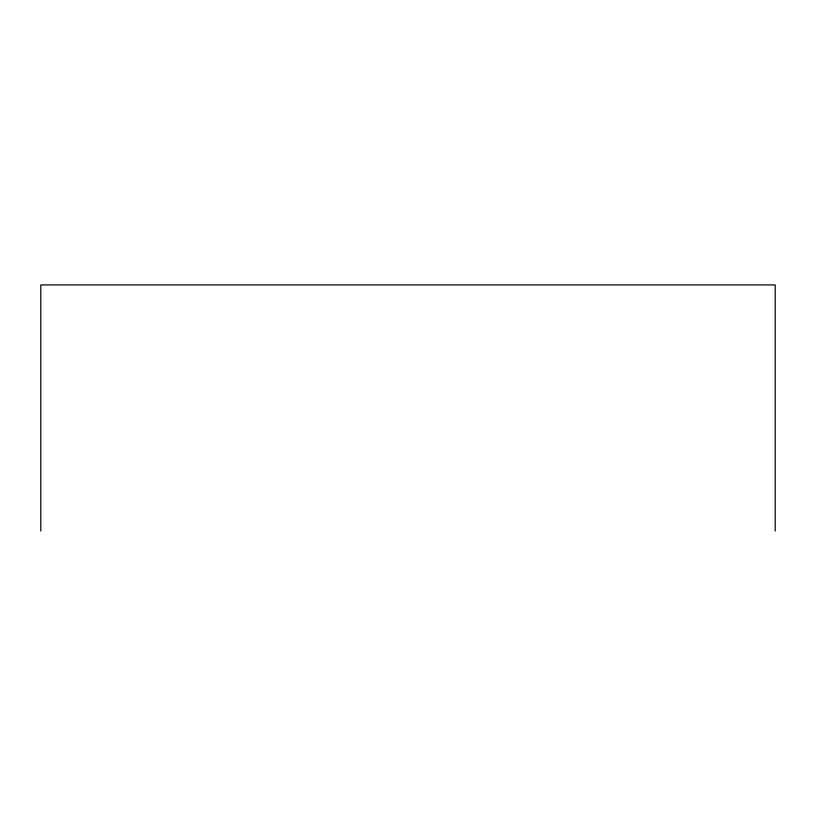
<?xml version="1.0" encoding="UTF-8"?>
<svg xmlns="http://www.w3.org/2000/svg" width="816" height="816" viewBox="0 0 816 816"><rect width="100%" height="100%" fill="white"/><g stroke="black" fill="none" stroke-linecap="round" stroke-linejoin="round"><path stroke-width="1.22" d="M775.2 531.083L775.2 284.917L40.8 284.917L40.8 531.083"/></g></svg>
